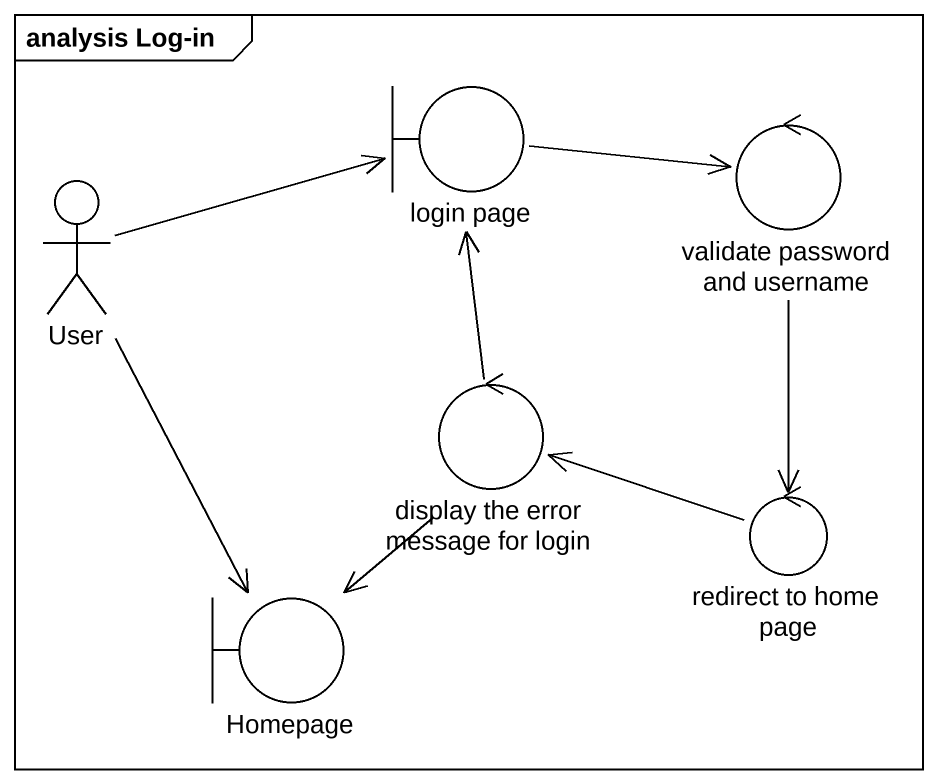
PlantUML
@startuml
mainframe analysis Log-in
boundary "login page" as login_page
actor User
control "validate password and username" as validate_password_and
control "display the error message for login" as display_the_error_message
control "redirect to home page" as redirect_to_home_page
boundary Homepage
login_page -right-> validate_password_and
User -right-> login_page
User --> Homepage
validate_password_and --> redirect_to_home_page
display_the_error_message -up-> login_page
display_the_error_message --> Homepage
redirect_to_home_page -left-> display_the_error_message
@enduml
